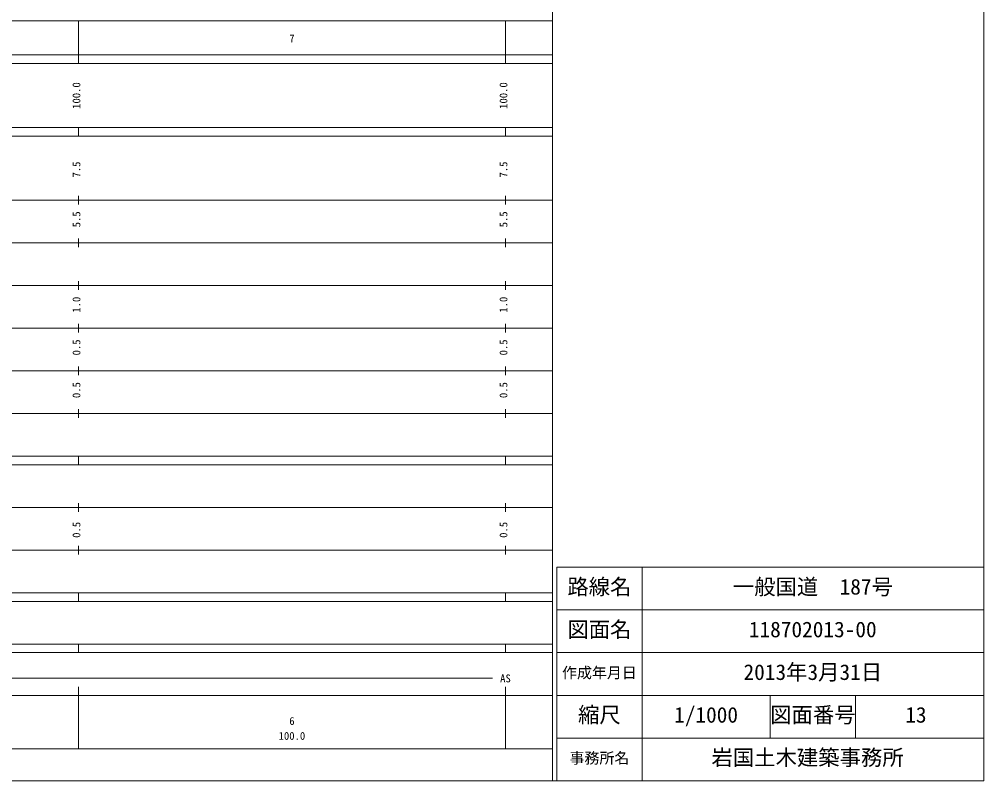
# Model space of a CAD drawing. Units: millimetres on the paper, enlarged 1000 times. Extents: x 40000 to 680000, y 20000 to 380000.
# Drawn here: x 454148 to 680000, y 20000 to 198357 of the extents above; entities that cross this region are included whole.
import ezdxf
from ezdxf.enums import TextEntityAlignment as Align

# ---------------------------------------------------------------- set-up
doc = ezdxf.new("R2010")
doc.units = ezdxf.units.MM
doc.header["$LTSCALE"] = 1000
for name, color, linetype, lineweight in [('S-BGD-HTXT', 7, 'Continuous', 13), ('S-TTL', 2, 'Continuous', 13), ('S-TTL-TXT', 7, 'Continuous', 13)]:
    doc.layers.add(name, color=color, linetype=linetype, lineweight=lineweight)
doc.styles.add('ＭＳ ゴシック', font='')
doc.styles.get('ＭＳ ゴシック').set_extended_font_data('MS Gothic')

msp = doc.modelspace()

# ---------------------------------------------------------------- linework, layer by layer
at = {"layer": 'S-BGD-HTXT'}
for p, q in [((579000, 20000), (579000, 370000)), ((68000, 198000), (579000, 198000)), ((468000, 188000), (468000, 198000)), ((568000, 188000), (568000, 198000)), ((40000, 190000), (579000, 190000)), ((40000, 188000), (579000, 188000)), ((40000, 173000), (579000, 173000)), ((468000, 171000), (468000, 173000)), ((568000, 171000), (568000, 173000)), ((40000, 171000), (579000, 171000)), ((40000, 156000), (579000, 156000)), ((468000, 155000), (468000, 157000)), ((568000, 155000), (568000, 157000)), ((468000, 145000), (468000, 147000)), ((568000, 145000), (568000, 147000)), ((46000, 146000), (579000, 146000)), ((52000, 136000), (579000, 136000)), ((468000, 135000), (468000, 137000)), ((568000, 135000), (568000, 137000)), ((468000, 125000), (468000, 127000)), ((568000, 125000), (568000, 127000)), ((46000, 126000), (579000, 126000)), ((52000, 116000), (579000, 116000)), ((468000, 115000), (468000, 117000)), ((568000, 115000), (568000, 117000)), ((468000, 105000), (468000, 107000)), ((568000, 105000), (568000, 107000)), ((56750, 106000), (579000, 106000)), ((56750, 96000), (579000, 96000)), ((468000, 94000), (468000, 96000)), ((568000, 94000), (568000, 96000)), ((40000, 94000), (579000, 94000)), ((49000, 84000), (579000, 84000)), ((468000, 83000), (468000, 85000)), ((568000, 83000), (568000, 85000)), ((468000, 73000), (468000, 75000)), ((568000, 73000), (568000, 75000)), ((40000, 74000), (579000, 74000)), ((40000, 64000), (579000, 64000)), ((468000, 62000), (468000, 64000)), ((568000, 62000), (568000, 64000)), ((55250, 62000), (579000, 62000)), ((55250, 52000), (579000, 52000)), ((468000, 50000), (468000, 52000)), ((568000, 50000), (568000, 52000)), ((40000, 50000), (579000, 50000)), ((71000, 44000), (565000, 44000)), ((468000, 27500), (468000, 42000)), ((568000, 27500), (568000, 42000)), ((40000, 40000), (579000, 40000)), ((68000, 27500), (579000, 27500))]:
    msp.add_line(p, q, dxfattribs=at)
at = {"layer": 'S-TTL'}
for p, q in [((680000, 20000), (680000, 380000)), ((680000, 70000), (580000, 70000)), ((580000, 70000), (580000, 20000)), ((600000, 70000), (600000, 20000)), ((680000, 60000), (580000, 60000)), ((680000, 50000), (580000, 50000)), ((680000, 40000), (580000, 40000)), ((630000, 40000), (630000, 37500)), ((650000, 40000), (650000, 37500)), ((630000, 37500), (630000, 32500)), ((650000, 37500), (650000, 32500)), ((630000, 32500), (630000, 30000)), ((650000, 32500), (650000, 30000)), ((680000, 30000), (580000, 30000)), ((40000, 20000), (680000, 20000))]:
    msp.add_line(p, q, dxfattribs=at)

# ---------------------------------------------------------------- texts
at = {"layer": 'S-BGD-HTXT', "style": 'ＭＳ ゴシック'}
for s, p in [('7', (517375, 192405)), ('AS', (566750, 42500)), ('6', (517375, 32523)), ('100.0', (514875, 29033))]:
    msp.add_text(s, height=1833, dxfattribs=at).set_placement(p, align=Align.BOTTOM_LEFT)
for s, p in [('100.0', (469000, 177375)), ('100.0', (569000, 177375)), ('7.5', (469000, 161299)), ('7.5', (569000, 161299)), ('5.5', (469000, 149625)), ('5.5', (569000, 149625)), ('1.0', (469000, 129625)), ('1.0', (569000, 129625)), ('0.5', (469000, 119625)), ('0.5', (569000, 119625)), ('0.5', (469000, 109625)), ('0.5', (569000, 109625)), ('0.5', (469000, 76889)), ('0.5', (569000, 76889))]:
    msp.add_text(s, height=1833, rotation=90, dxfattribs=at).set_placement(p, align=Align.BOTTOM_LEFT)
at = {"layer": 'S-TTL-TXT', "style": 'ＭＳ ゴシック'}
for s, height, p in [('路線名', 3666, (582500, 62500)), ('路線名', 3666, (582500, 62500)), ('一般国道\u3000187号', 3666, (621250, 62500)), ('図面名', 3666, (582500, 52500)), ('図面名', 3666, (582500, 52500)), ('118702013-00', 3666, (625000, 52500)), ('2013年3月31日', 3666, (623750, 42500)), ('作成年月日', 2566, (581250, 43250)), ('作成年月日', 2566, (581250, 43250)), ('縮尺', 3666, (585000, 32500)), ('縮尺', 3666, (585000, 32500)), ('1/1000', 3666, (607500, 32500)), ('図面番号', 3666, (630000, 32500)), ('図面番号', 3666, (630000, 32500)), ('13', 3666, (661625, 32500)), ('岩国土木建築事務所 ', 3666, (616250, 22500)), ('事務所名', 2566, (583000, 23250)), ('事務所名', 2566, (583000, 23250))]:
    msp.add_text(s, height=height, dxfattribs=at).set_placement(p, align=Align.BOTTOM_LEFT)

doc.saveas('drawing.dxf')
